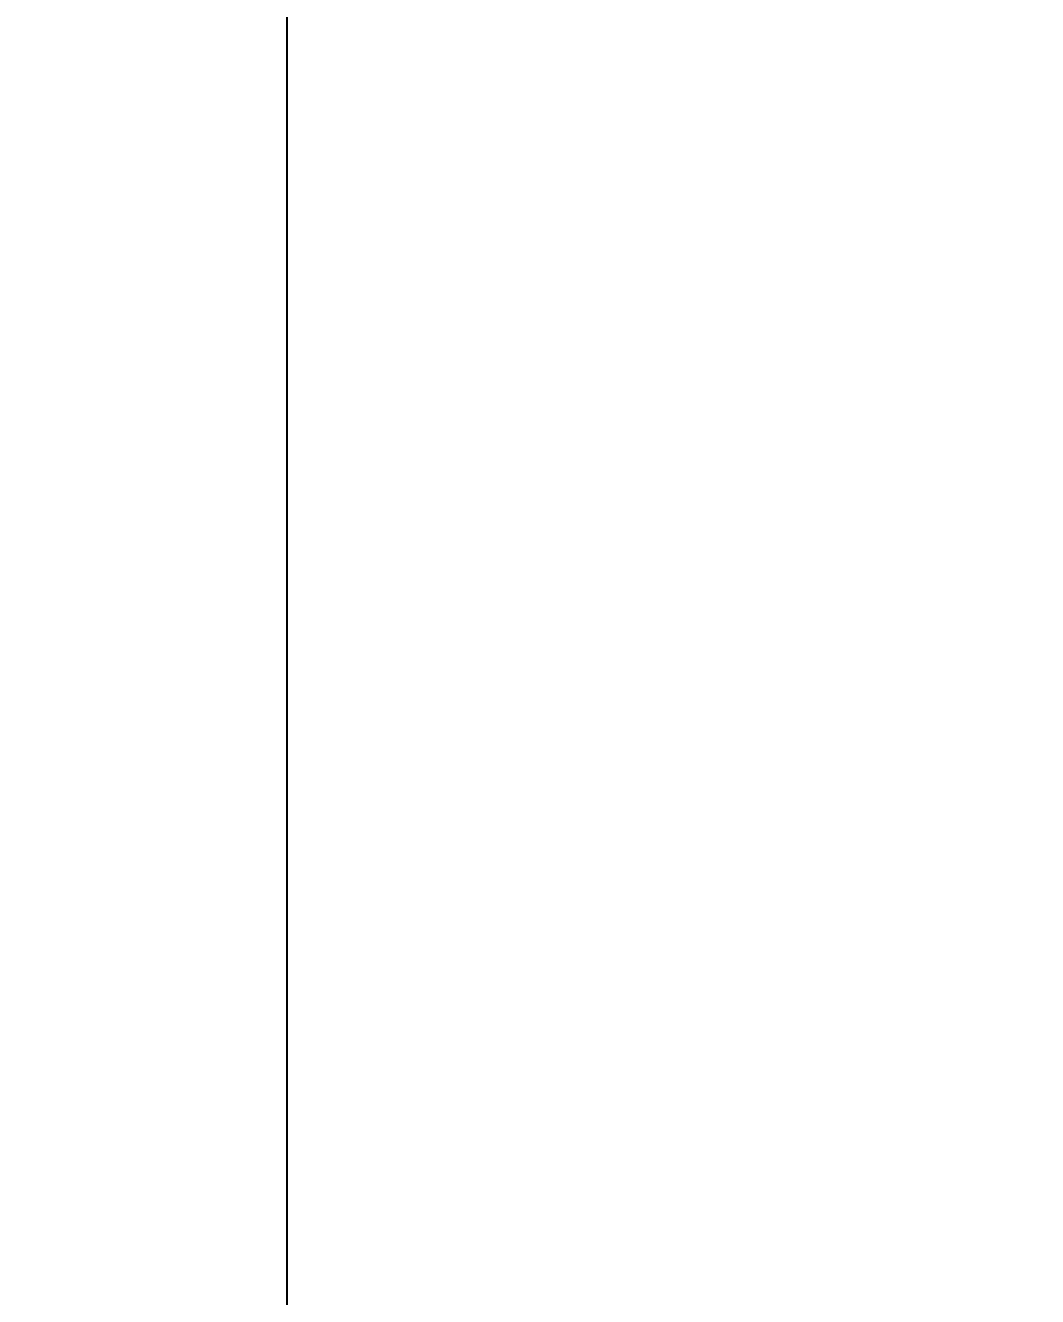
# Model space of a CAD drawing. Header units: millimetres. Extents: x 101 to 3000, y 150 to 4305.
# Drawn here: x 1125.8 to 1196.1, y 2308.7 to 2397 of the extents above; entities that cross this region are included whole.
import ezdxf

# ---------------------------------------------------------------- set-up
doc = ezdxf.new("R2010")
doc.units = ezdxf.units.MM
doc.header["$LTSCALE"] = 15
doc.layers.add('_Sichtbarkanten', color=7, linetype='Continuous', lineweight=25)
doc.layers.add('Bemaßung (ISO)', color=7, linetype='Continuous', lineweight=25)
doc.styles.add('Notiztext (DIN)', font='verdana.ttf')
doc.dimstyles.new('Standard (DIN)', dxfattribs={"dimscale": 15, "dimtxt": 2.5, "dimasz": 2.5, "dimexe": 2, "dimexo": 4, "dimgap": 0.5, "dimtad": 1, "dimdec": 1, "dimrnd": 1e-08, "dimtxsty": 'Notiztext (DIN)', "dimcen": 0.09, "dimclrd": 256, "dimclre": 256, "dimclrt": 256, "dimadec": 0, "dimazin": 2, "dimtfac": 1, "dimtmove": 0, "dimatfit": 3, "dimfxl": 0, "dimtolj": 1, "dimtzin": 0, "dimlwd": -1, "dimlwe": -1, "dimarcsym": 0})

# ---------------------------------------------------------------- blocks, each defined once
blk = doc.blocks.new('*D75')
at = {"layer": 'Bemaßung (ISO)', "transparency": 16777216}
for p, q in [((1094.075, 2762.446), (1094.075, 2012.446)), ((1033.925, 2215.146), (1033.925, 2012.446)), ((996.425, 2042.446), (958.925, 2042.446)), ((1033.925, 2042.446), (1094.075, 2042.446)), ((1131.575, 2042.446), (1169.075, 2042.446))]:
    blk.add_line(p, q, dxfattribs=at)
for points in [[(996.425, 2048.696), (996.425, 2036.196), (1033.925, 2042.446)], [(1131.575, 2048.696), (1131.575, 2036.196), (1094.075, 2042.446)]]:
    blk.add_solid(points, dxfattribs=at)
at = {"layer": 'Defpoints', "color": 0, "transparency": 16777216}
for p in [(1094.075, 2822.446), (1033.925, 2275.146), (1094.075, 2042.446)]:
    blk.add_point(p, dxfattribs=at)
at = {"layer": 'Bemaßung (ISO)', "transparency": 16777216, "insert": (1034.635, 2088.983), "char_height": 37.5, "attachment_point": 1, "style": 'Notiztext (DIN)'}
blk.add_mtext('\\A1;60', dxfattribs=at)
blk = doc.blocks.new('*D80')
at = {"layer": 'Bemaßung (ISO)', "transparency": 16777216}
for p, q in [((1067.084, 2267.155), (1067.084, 2128.812)), ((1121.066, 2267.155), (1121.066, 2128.812)), ((1029.584, 2158.812), (992.084, 2158.812)), ((1067.084, 2158.812), (1121.066, 2158.812)), ((1158.566, 2158.812), (1196.066, 2158.812))]:
    blk.add_line(p, q, dxfattribs=at)
for points in [[(1029.584, 2165.062), (1029.584, 2152.562), (1067.084, 2158.812)], [(1158.566, 2165.062), (1158.566, 2152.562), (1121.066, 2158.812)]]:
    blk.add_solid(points, dxfattribs=at)
at = {"layer": 'Defpoints', "color": 0, "transparency": 16777216}
for p in [(1067.084, 2327.155), (1121.066, 2327.155), (1121.066, 2158.812)]:
    blk.add_point(p, dxfattribs=at)
at = {"layer": 'Bemaßung (ISO)', "transparency": 16777216, "insert": (1064.886, 2204.592), "char_height": 37.5, "attachment_point": 1, "style": 'Notiztext (DIN)'}
blk.add_mtext('\\A1;54', dxfattribs=at)

msp = doc.modelspace()

# ---------------------------------------------------------------- linework, layer by layer
at = {"layer": '_Sichtbarkanten'}
msp.add_line((1143.925, 3475.146), (1143.925, 2275.146), dxfattribs=at)

# ---------------------------------------------------------------- dimensions: what is measured, and where the dimension line sits
at = {"layer": 'Bemaßung (ISO)'}
dim = msp.add_linear_dim(base=(1094.075, 2042.446), p1=(1033.925, 2275.146), p2=(1094.075, 2822.446), angle=180, dimstyle='Standard (DIN)', override={"dimdec": 0, "dimtp": 0, "dimtm": 0, "dimtdec": 0, "dimtofl": 1, "dimatfit": 1}, dxfattribs=at)
dim.commit()
dim.dimension.update_dxf_attribs({"geometry": '*D75', "text_midpoint": (1064, 2042.446), "dimtype": 160})
dim = msp.add_linear_dim(base=(1121.066, 2158.812), p1=(1067.084, 2327.155), p2=(1121.066, 2327.155), dimstyle='Standard (DIN)', override={"dimdec": 1, "dimtp": 0, "dimtm": 0, "dimtdec": 2, "dimtofl": 1, "dimatfit": 1}, dxfattribs=at)
dim.commit()
dim.dimension.update_dxf_attribs({"geometry": '*D80', "text_midpoint": (1094.075, 2158.812), "dimtype": 160})

doc.saveas('drawing.dxf')
